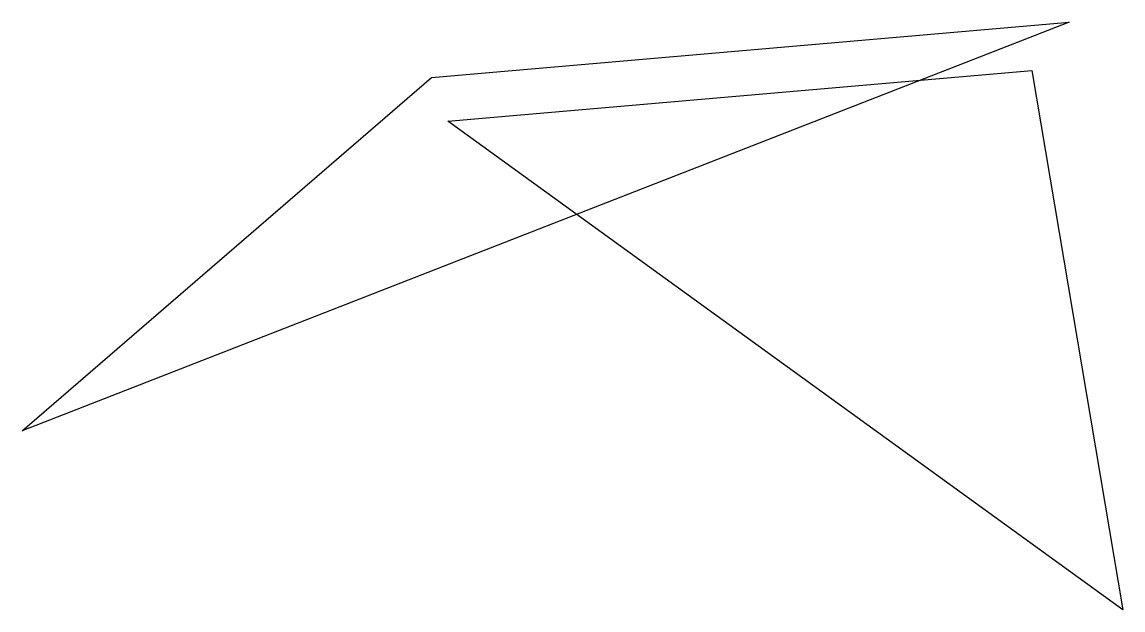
# Model space of a CAD drawing. Header units: metres. Extents: x 30 to 274, y 75 to 206.
import ezdxf

# ---------------------------------------------------------------- set-up
doc = ezdxf.new("R2010")
doc.units = ezdxf.units.M

msp = doc.modelspace()

# ---------------------------------------------------------------- linework, layer by layer
for points in [[(30.06, 114.88), (120.96, 193.35), (262.46, 205.63)], [(124.6, 183.62), (254.14, 194.87), (274.4, 75.13)]]:
    msp.add_3dface(points)

doc.saveas('drawing.dxf')
